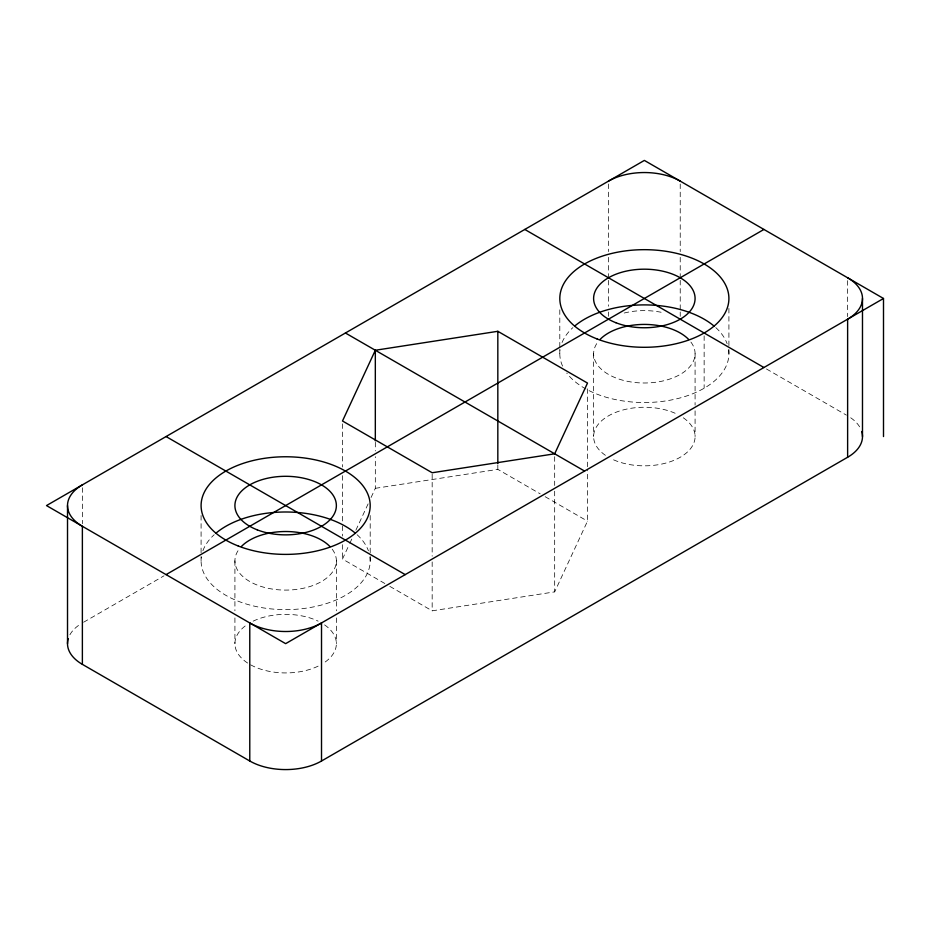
<?xml version="1.0" encoding="UTF-8"?>
<svg xmlns="http://www.w3.org/2000/svg" width="930" height="930" viewBox="0 0 930 930"><rect width="100%" height="100%" fill="white"/><g stroke="black" fill="none" stroke-linecap="round" stroke-linejoin="round"><path stroke-width="0.7" stroke-dasharray="4.65 3.49" d="M384.846 583.505L342.496 559.046L349.18 544.643M349.796 543.329L352.83 536.784M355.865 530.24L368.64 502.735M371.07 497.492L375.325 488.32L375.325 456.688M389.833 586.377L432.171 610.824L554.675 591.875L587.504 521.149L587.504 472.254M83.63 622.217L163.994 575.821M375.325 488.32L497.829 469.371L540.167 493.818M766.425 368.954L846.381 415.117M545.154 496.701L587.504 521.149M847.625 280.651L847.625 316.607M728.911 308.388L728.911 348.041M728.911 349.459L728.911 353.702M704.138 335.835L704.138 388.228M695.082 353.702L695.082 405.131M695.082 410.839L695.082 436.554M680.225 184.001L680.225 251.6M680.225 257.343L680.225 278.919M680.225 280.36L680.225 310.562M680.225 312.003L680.225 316.316M608.487 184.001L608.487 251.6M608.487 257.343L608.487 278.919M608.487 280.36L608.487 306.249M608.487 312.003L608.487 316.316M593.631 353.702L593.631 436.554M587.504 388.833L587.504 470.813M559.802 309.806L559.802 348.041M559.802 349.459L559.802 353.702M554.675 456.688L554.675 485.448M554.675 491.203L554.675 591.875M497.829 465.058L497.829 469.371M432.171 474.195L432.171 556.175M432.171 561.929L432.171 610.824M375.325 442.296L375.325 450.934M370.198 515.499L370.198 555.14M370.198 556.558L370.198 560.813M342.496 423.859L342.496 467.011M342.496 475.637L342.496 524.532M342.496 525.973L342.496 536.04M342.496 544.666L342.496 559.046M336.369 560.813L336.369 610.801M336.369 617.938L336.369 643.653M234.918 560.813L234.918 610.801M234.918 617.938L234.918 643.653M201.089 515.499L201.089 555.14M201.089 556.558L201.089 560.813M82.375 487.75L82.375 523.706M728.655 349.924A84.549 48.813 0 0 1 664.706 401.086A84.549 48.813 0 0 1 566.765 373.093M562.592 366.129A84.549 48.813 0 0 1 560.058 349.924M562.069 342.496A84.549 48.813 0 0 1 572.903 327.604M715.809 327.604A84.549 48.813 0 0 1 727.109 343.705M324.593 624.89A50.732 29.283 0 0 1 324.593 662.416M318.141 666.136A50.732 29.283 0 0 1 249.775 664.357A50.732 29.283 0 0 1 246.694 624.89M253.134 621.159A50.732 29.283 0 0 1 318.141 621.159M683.306 417.779A50.732 29.283 0 0 1 680.225 457.258A50.732 29.283 0 0 1 611.859 459.036M605.407 455.316A50.732 29.283 0 0 1 608.487 415.838A50.732 29.283 0 0 1 676.866 414.059M369.942 557.024A84.549 48.813 0 0 1 285.638 609.627A84.549 48.813 0 0 1 201.345 557.024M202.891 550.804A84.549 48.813 0 0 1 214.191 534.715M357.097 534.715A84.549 48.813 0 0 1 368.396 550.804M332.196 549.177A50.732 29.283 0 0 1 285.638 590.097A50.732 29.283 0 0 1 239.091 549.177M690.909 342.077A50.732 29.283 0 0 1 644.362 382.997A50.732 29.283 0 0 1 597.804 342.077M624.204 313.026A50.732 29.283 0 0 1 664.508 313.026M69.901 634.772A50.732 29.283 0 0 1 79.294 624.89M850.706 417.779A50.732 29.283 0 0 1 860.099 427.661"/><path stroke-width="1.4" d="M67.518 505.583L67.518 643.653M862.482 298.483L862.482 436.554M375.325 350.261L342.496 420.988L432.171 472.754L554.675 453.805L587.504 383.079L497.829 331.301L375.325 350.261L375.325 440.867M166.075 574.612L763.925 229.443M883.5 298.483L285.638 643.653L46.5 505.583L644.362 160.413L883.5 298.483L883.5 436.554M68.262 638.631A50.732 29.283 0 0 0 82.375 664.357L249.775 761.007A50.732 29.283 0 0 0 321.513 761.007L847.625 457.258A50.732 29.283 0 0 0 861.738 431.532M524.787 229.443L763.925 367.513M345.425 332.998L584.575 471.068M166.075 436.554L405.213 574.612M847.625 457.258L847.625 319.188A50.732 29.283 0 0 0 847.625 277.768M497.829 331.301L497.829 463.617M321.513 761.007L321.513 622.937A50.732 29.283 0 0 1 249.775 622.937L249.775 761.007M82.375 664.357L82.375 526.287A50.732 29.283 0 0 1 82.375 484.867M215.981 533.146A84.549 48.813 0 0 1 355.307 533.146M241.289 546.596A50.732 29.283 0 0 1 285.638 531.518A50.732 29.283 0 0 1 329.999 546.596M574.694 326.046A84.549 48.813 0 0 1 714.019 326.046M600.001 339.497A50.732 29.283 0 0 1 644.362 324.419A50.732 29.283 0 0 1 688.712 339.497M608.487 181.118A50.732 29.283 0 0 1 680.225 181.118M615.927 322.733A50.732 29.283 0 0 0 694.954 300.564A50.732 29.283 0 0 0 622.193 272.13A50.732 29.283 0 0 0 615.927 322.733M257.203 529.833A50.732 29.283 0 0 0 336.242 507.675A50.732 29.283 0 0 0 263.481 479.241A50.732 29.283 0 0 0 257.203 529.833M596.967 338.904A84.549 48.813 0 0 0 728.69 301.959A84.549 48.813 0 0 0 607.418 254.576A84.549 48.813 0 0 0 596.967 338.904M238.254 546.003A84.549 48.813 0 0 0 369.977 509.059A84.549 48.813 0 0 0 248.694 461.675A84.549 48.813 0 0 0 238.254 546.003"/></g></svg>
